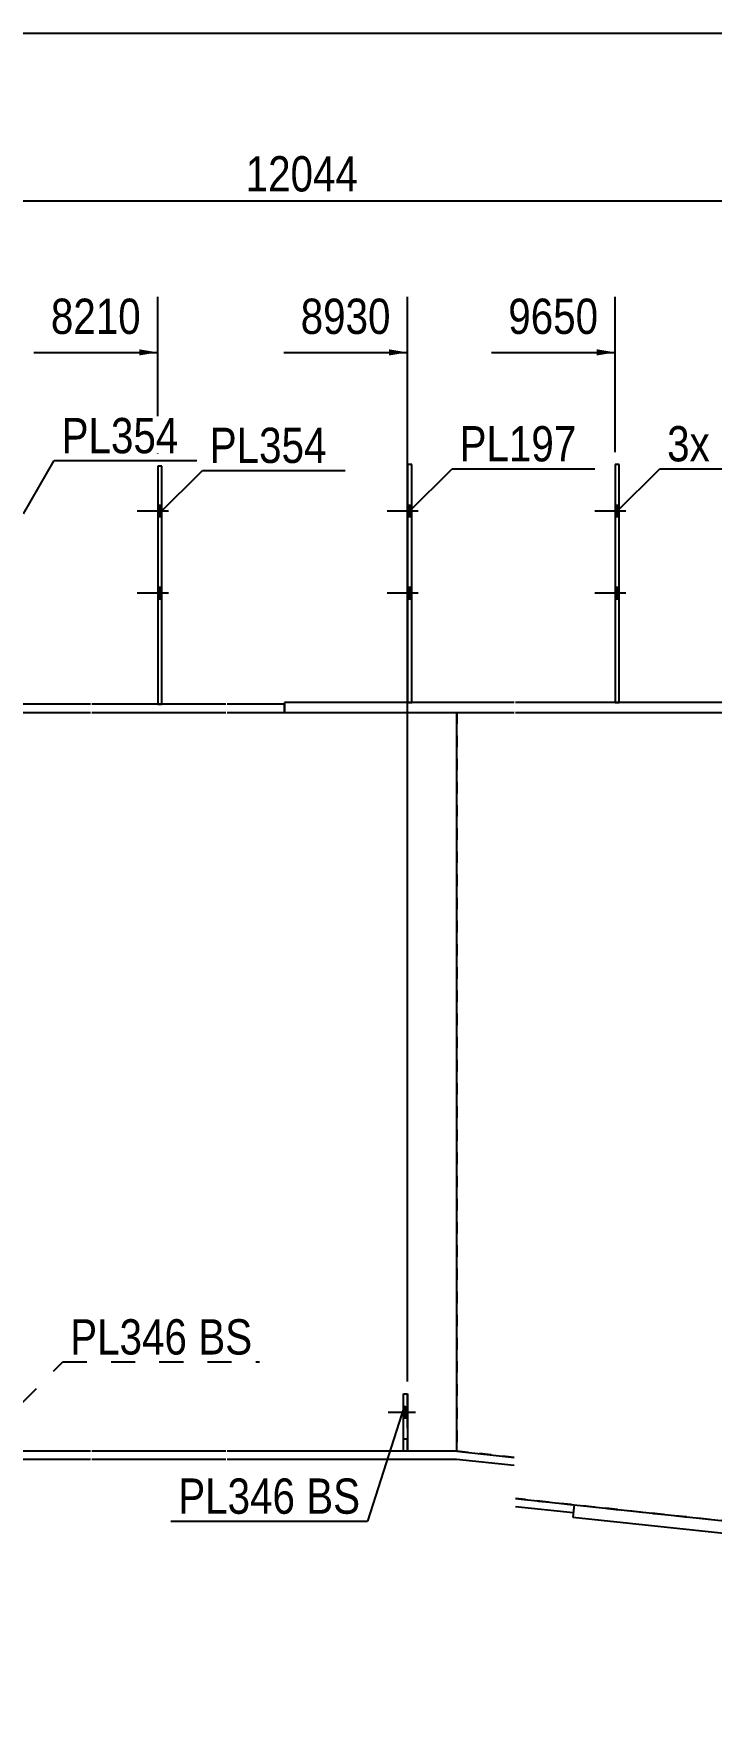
# Model space of a CAD drawing. Header units: millimetres. Extents: x -19 to 383, y -192 to 85.
# Drawn here: x 160.5 to 215.6, y -51 to 85.1 of the extents above; entities that cross this region are included whole.
import ezdxf

# ---------------------------------------------------------------- set-up
doc = ezdxf.new("R2010")
doc.units = ezdxf.units.MM
doc.linetypes.add('DXK_LINE_DOT1', pattern=[1.8814, 0.9407, -0.9407])
doc.linetypes.add('DXK_LINE_DOT2', pattern=[3.9198, 1.9599, -1.9599])
doc.styles.add('Arial Narrow', font='ARIALN.TTF', dxfattribs={"height": 0.2})

# ---------------------------------------------------------------- blocks, each defined once
blk = doc.blocks.new('Unknown-623477751-13654')
at = {"color": 5, "linetype": 'Continuous'}
blk.add_line((383.08, 85.13), (-16.92, 85.13), dxfattribs=at)
blk = doc.blocks.new('Part-623477751-7480 - 7455')
at = {"color": 2, "linetype": 'Continuous'}
blk.add_line((117.67, -30), (117.67, 30), dxfattribs=at)
at = {"color": 7, "linetype": 'DXK_LINE_DOT1'}
for p, q in [((117.67, 30), (143, 30)), ((143.1, 30), (154, 30)), ((154.1, 30), (165.17, 30)), ((165.27, 30), (176.17, 30)), ((176.27, 30), (194.93, 30)), ((194.93, 30), (194.93, -30)), ((143, -30), (117.67, -30)), ((154, -30), (143.1, -30)), ((165.17, -30), (154.1, -30)), ((176.17, -30), (165.27, -30)), ((194.93, -30), (176.27, -30))]:
    blk.add_line(p, q, dxfattribs=at)
blk = doc.blocks.new('Part-623477751-7475 - 7455')
at = {"color": 2, "linetype": 'Continuous'}
for p, q in [((131.67, 30.67), (131.67, 30)), ((143, 30.67), (131.67, 30.67)), ((131.67, 30), (143, 30)), ((154, 30.67), (143.1, 30.67)), ((143.1, 30), (154, 30)), ((165.17, 30.67), (154.1, 30.67)), ((154.1, 30), (165.17, 30)), ((176.17, 30.67), (165.27, 30.67)), ((165.27, 30), (176.17, 30)), ((180.93, 30.67), (176.27, 30.67)), ((176.27, 30), (180.93, 30))]:
    blk.add_line(p, q, dxfattribs=at)
at = {"color": 7, "linetype": 'DXK_LINE_DOT1'}
blk.add_line((180.93, 30), (180.93, 30.67), dxfattribs=at)
blk = doc.blocks.new('Part-623477751-7477 - 7455')
at = {"color": 2, "linetype": 'Continuous'}
for p, q in [((180.93, 30.8), (180.93, 30)), ((199.6, 30.8), (180.93, 30.8)), ((180.93, 30), (199.6, 30)), ((363.14, 30.8), (199.7, 30.8)), ((199.7, 30), (363.14, 30))]:
    blk.add_line(p, q, dxfattribs=at)
blk = doc.blocks.new('Part-623477751-7481 - 7455')
at = {"color": 2, "linetype": 'Continuous'}
blk.add_line((194.93, -30), (194.93, 30), dxfattribs=at)
at = {"color": 7, "linetype": 'DXK_LINE_DOT1'}
for p, q in [((194.93, 30), (199.6, 30)), ((199.7, 30), (363.14, 30)), ((199.6, -30.5), (194.93, -30)), ((194.93, -30), (199.6, -30.5)), ((350.16, -49.98), (199.7, -33.85)), ((199.7, -33.85), (350.42, -49.99))]:
    blk.add_line(p, q, dxfattribs=at)
blk = doc.blocks.new('Part-623477751-7547 - 7455')
at = {"color": 7, "linetype": 'DXK_LINE_DOT1'}
for p, q in [((190.6, -30), (190.6, -25.33)), ((190.6, -25.33), (190.93, -25.33)), ((190.93, -30), (190.93, -25.33)), ((190.6, -29), (190.93, -29))]:
    blk.add_line(p, q, dxfattribs=at)
blk = doc.blocks.new('Part-623477751-7550 - 7455')
at = {"color": 2, "linetype": 'Continuous'}
for p, q in [((190.6, -30), (190.6, -25.33)), ((190.6, -25.33), (190.93, -25.33)), ((190.93, -25.33), (190.93, -30))]:
    blk.add_line(p, q, dxfattribs=at)
blk = doc.blocks.new('Part-623477751-7486 - 7455')
at = {"color": 2, "linetype": 'Continuous'}
for p, q in [((143, -30), (138.33, -30)), ((138.33, -30), (138.33, -30.67)), ((143, -30.67), (138.33, -30.67)), ((154, -30), (143.1, -30)), ((154, -30.67), (143.1, -30.67)), ((165.17, -30), (154.1, -30)), ((165.17, -30.67), (154.1, -30.67)), ((176.17, -30), (165.27, -30)), ((176.17, -30.67), (165.27, -30.67)), ((194.93, -30), (176.27, -30)), ((194.9, -30.67), (176.27, -30.67)), ((199.6, -31.17), (194.9, -30.67)), ((194.93, -30), (199.6, -30.5)), ((199.7, -33.85), (204.47, -34.36)), ((204.4, -35.02), (199.7, -34.52))]:
    blk.add_line(p, q, dxfattribs=at)
at = {"color": 7, "linetype": 'DXK_LINE_DOT1'}
blk.add_line((204.47, -34.36), (204.4, -35.02), dxfattribs=at)
blk = doc.blocks.new('Part-623477751-7489 - 7455')
at = {"color": 2, "linetype": 'Continuous'}
for p, q in [((204.47, -34.36), (204.37, -35.35)), ((204.37, -35.35), (350.05, -50.98)), ((204.47, -34.36), (350.16, -49.98)), ((350.16, -49.98), (350.05, -50.98))]:
    blk.add_line(p, q, dxfattribs=at)
blk = doc.blocks.new('Bolt-623477751-7573 - 7455')
at = {"linetype": 'Continuous'}
for points in [[(191.27, 45.87), (191.27, 46.8), (190.93, 46.8), (190.93, 45.87)], [(191.27, 45.87), (191.27, 46.8), (190.93, 46.8), (190.93, 45.87)], [(191.27, 39.2), (191.27, 40.13), (190.93, 40.13), (190.93, 39.2)], [(191.27, 39.2), (191.27, 40.13), (190.93, 40.13), (190.93, 39.2)]]:
    blk.add_hatch(color=3, dxfattribs=at).paths.add_polyline_path(points)
at = {"color": 3, "linetype": 'Continuous'}
for p, q in [((191.8, 46.33), (189.27, 46.33)), ((191.8, 46.33), (189.27, 46.33)), ((191.27, 46.8), (190.93, 46.8)), ((191.27, 46.8), (190.93, 46.8)), ((191.27, 45.87), (190.93, 45.87)), ((191.27, 45.87), (190.93, 45.87)), ((191.8, 39.67), (189.27, 39.67)), ((191.8, 39.67), (189.27, 39.67)), ((191.27, 40.13), (190.93, 40.13)), ((191.27, 40.13), (190.93, 40.13)), ((191.27, 39.2), (190.93, 39.2)), ((191.27, 39.2), (190.93, 39.2))]:
    blk.add_line(p, q, dxfattribs=at)
blk = doc.blocks.new('Part-623477751-7511 - 7455')
at = {"color": 2, "linetype": 'Continuous'}
for p, q in [((191.27, 50.13), (190.93, 50.13)), ((190.93, 50.13), (190.93, 30.8)), ((191.27, 30.8), (191.27, 50.13))]:
    blk.add_line(p, q, dxfattribs=at)
at = {"color": 7, "linetype": 'DXK_LINE_DOT1'}
blk.add_line((190.93, 30.8), (191.27, 30.8), dxfattribs=at)
blk = doc.blocks.new('Bolt-623477751-7576 - 7455')
at = {"linetype": 'Continuous'}
for points in [[(208.14, 45.87), (208.14, 46.8), (207.81, 46.8), (207.81, 45.87)], [(208.14, 45.87), (208.14, 46.8), (207.81, 46.8), (207.81, 45.87)], [(208.14, 39.2), (208.14, 40.13), (207.81, 40.13), (207.81, 39.2)], [(208.14, 39.2), (208.14, 40.13), (207.81, 40.13), (207.81, 39.2)]]:
    blk.add_hatch(color=3, dxfattribs=at).paths.add_polyline_path(points)
at = {"color": 3, "linetype": 'Continuous'}
for p, q in [((208.67, 46.33), (206.14, 46.33)), ((208.67, 46.33), (206.14, 46.33)), ((208.14, 46.8), (207.81, 46.8)), ((208.14, 46.8), (207.81, 46.8)), ((208.14, 45.87), (207.81, 45.87)), ((208.14, 45.87), (207.81, 45.87)), ((208.67, 39.67), (206.14, 39.67)), ((208.67, 39.67), (206.14, 39.67)), ((208.14, 40.13), (207.81, 40.13)), ((208.14, 40.13), (207.81, 40.13)), ((208.14, 39.2), (207.81, 39.2)), ((208.14, 39.2), (207.81, 39.2))]:
    blk.add_line(p, q, dxfattribs=at)
blk = doc.blocks.new('Bolt-623477751-7577 - 7455')
at = {"linetype": 'Continuous'}
for points in [[(170.97, 45.87), (170.97, 46.8), (170.63, 46.8), (170.63, 45.87)], [(170.97, 45.87), (170.97, 46.8), (170.63, 46.8), (170.63, 45.87)], [(170.97, 39.2), (170.97, 40.13), (170.63, 40.13), (170.63, 39.2)], [(170.97, 39.2), (170.97, 40.13), (170.63, 40.13), (170.63, 39.2)]]:
    blk.add_hatch(color=3, dxfattribs=at).paths.add_polyline_path(points)
at = {"color": 3, "linetype": 'Continuous'}
for p, q in [((171.5, 46.33), (168.97, 46.33)), ((171.5, 46.33), (168.97, 46.33)), ((170.97, 46.8), (170.63, 46.8)), ((170.97, 46.8), (170.63, 46.8)), ((170.97, 45.87), (170.63, 45.87)), ((170.97, 45.87), (170.63, 45.87)), ((171.5, 39.67), (168.97, 39.67)), ((171.5, 39.67), (168.97, 39.67)), ((170.97, 40.13), (170.63, 40.13)), ((170.97, 40.13), (170.63, 40.13)), ((170.97, 39.2), (170.63, 39.2)), ((170.97, 39.2), (170.63, 39.2))]:
    blk.add_line(p, q, dxfattribs=at)
blk = doc.blocks.new('Part-623477751-7514 - 7455')
at = {"color": 2, "linetype": 'Continuous'}
for p, q in [((208.14, 50.13), (207.81, 50.13)), ((207.81, 50.13), (207.81, 30.8)), ((208.14, 30.8), (208.14, 50.13))]:
    blk.add_line(p, q, dxfattribs=at)
at = {"color": 7, "linetype": 'DXK_LINE_DOT1'}
blk.add_line((207.81, 30.8), (208.14, 30.8), dxfattribs=at)
blk = doc.blocks.new('Part-623477751-7515 - 7455')
at = {"color": 2, "linetype": 'Continuous'}
for p, q in [((170.97, 50), (170.63, 50)), ((170.63, 50), (170.63, 30.67)), ((170.97, 30.67), (170.97, 50))]:
    blk.add_line(p, q, dxfattribs=at)
at = {"color": 7, "linetype": 'DXK_LINE_DOT1'}
blk.add_line((170.63, 30.67), (170.97, 30.67), dxfattribs=at)
blk = doc.blocks.new('Bolt-623477751-7609 - 7455')
at = {"color": 3, "linetype": 'DXK_LINE_DOT2'}
for p, q in [((191.57, -26.87), (189.37, -26.87)), ((190.93, -26.4), (190.6, -26.4)), ((190.93, -27.33), (190.6, -27.33))]:
    blk.add_line(p, q, dxfattribs=at)
blk = doc.blocks.new('Bolt-623477751-7612 - 7455')
at = {"linetype": 'Continuous'}
blk.add_hatch(color=3, dxfattribs=at).paths.add_polyline_path([(190.93, -27.33), (190.93, -26.4), (190.6, -26.4), (190.6, -27.33)])
at = {"color": 3, "linetype": 'Continuous'}
for p, q in [((191.57, -26.87), (189.37, -26.87)), ((190.93, -26.4), (190.6, -26.4)), ((190.93, -27.33), (190.6, -27.33))]:
    blk.add_line(p, q, dxfattribs=at)
blk = doc.blocks.new('StraightDimension-623477751-13848 - 7455')
at = {"color": 7, "linetype": 'Continuous'}
blk.add_line((-1.33, 71.55), (366.04, 71.55), dxfattribs=at)
at = {"color": 0}
blk.add_wipeout([(187.53, 71.7), (187.53, 75.9), (177.18, 75.9), (177.18, 71.7)], dxfattribs=at)
at = {"color": 3, "style": 'Arial Narrow'}
blk.add_text('12044', height=2.863, dxfattribs=at).set_placement((177.78, 72.3))
blk = doc.blocks.new('StraightDimension-623477751-21216 - 7455')
at = {"linetype": 'Continuous'}
blk.add_hatch(color=7, dxfattribs=at).paths.add_polyline_path([(169.13, 59.48), (170.63, 59.23), (169.13, 58.98)])
at = {"color": 7, "linetype": 'Continuous'}
for p, q in [((170.63, 51), (170.63, 63.73)), ((160.57, 59.23), (170.63, 59.23))]:
    blk.add_line(p, q, dxfattribs=at)
at = {"color": 0}
blk.add_wipeout([(169.86, 60.13), (169.86, 64.33), (161.35, 64.33), (161.35, 60.13)], dxfattribs=at)
at = {"color": 3, "style": 'Arial Narrow'}
blk.add_text('8210', height=2.863, dxfattribs=at).set_placement((161.95, 60.73))
blk = doc.blocks.new('StraightDimension-623477751-21214 - 7455')
at = {"linetype": 'Continuous'}
blk.add_hatch(color=7, dxfattribs=at).paths.add_polyline_path([(206.31, 59.48), (207.81, 59.23), (206.31, 58.98)])
at = {"color": 7, "linetype": 'Continuous'}
for p, q in [((207.81, 51.13), (207.81, 63.73)), ((197.75, 59.23), (207.81, 59.23))]:
    blk.add_line(p, q, dxfattribs=at)
at = {"color": 0}
blk.add_wipeout([(207.03, 60.13), (207.03, 64.33), (198.52, 64.33), (198.52, 60.13)], dxfattribs=at)
at = {"color": 3, "style": 'Arial Narrow'}
blk.add_text('9650', height=2.863, dxfattribs=at).set_placement((199.12, 60.73))
blk = doc.blocks.new('StraightDimension-623477751-21215 - 7455')
at = {"linetype": 'Continuous'}
blk.add_hatch(color=7, dxfattribs=at).paths.add_polyline_path([(189.43, 59.48), (190.93, 59.23), (189.43, 58.98)])
at = {"color": 7, "linetype": 'Continuous'}
for p, q in [((190.93, -24.33), (190.93, 63.73)), ((180.87, 59.23), (190.93, 59.23))]:
    blk.add_line(p, q, dxfattribs=at)
at = {"color": 0}
blk.add_wipeout([(190.16, 60.13), (190.16, 64.33), (181.65, 64.33), (181.65, 60.13)], dxfattribs=at)
at = {"color": 3, "style": 'Arial Narrow'}
blk.add_text('8930', height=2.863, dxfattribs=at).set_placement((182.25, 60.73))
blk = doc.blocks.new('MarkSet-623477751-19561 - 7455')
at = {"color": 0}
for points in [[(215.5, 50.38), (215.5, 53.38), (212.03, 53.38), (212.03, 50.38)], [(225.9, 50.38), (225.9, 53.38), (216.4, 53.38), (216.4, 50.38)]]:
    blk.add_wipeout(points, dxfattribs=at)
for points in [[(215.5, 50.38), (215.5, 53.38), (212.03, 53.38), (212.03, 50.38)], [(225.9, 50.38), (225.9, 53.38), (216.4, 53.38), (216.4, 50.38)]]:
    blk.add_wipeout(points, dxfattribs=at)
at = {"color": 7, "linetype": 'Continuous'}
for p, q in [((207.89, 46.25), (211.43, 49.78)), ((211.43, 49.78), (227.4, 49.78))]:
    blk.add_line(p, q, dxfattribs=at)
at = {"color": 3, "style": 'Arial Narrow'}
for s, p in [('3x', (212.03, 50.38)), ('PL197', (216.4, 50.38))]:
    blk.add_text(s, height=2.863, dxfattribs=at).set_placement(p)
blk = doc.blocks.new('Mark-623477751-19633 - 7455')
at = {"color": 0}
blk.add_wipeout([(204.66, 50.38), (204.66, 53.38), (195.16, 53.38), (195.16, 50.38)], dxfattribs=at)
blk.add_wipeout([(204.66, 50.38), (204.66, 53.38), (195.16, 53.38), (195.16, 50.38)], dxfattribs=at)
at = {"color": 7, "linetype": 'Continuous'}
for p, q in [((191.02, 46.25), (194.56, 49.78)), ((194.56, 49.78), (206.16, 49.78))]:
    blk.add_line(p, q, dxfattribs=at)
at = {"color": 3, "style": 'Arial Narrow'}
blk.add_text('PL197', height=2.863, dxfattribs=at).set_placement((195.16, 50.38))
blk = doc.blocks.new('Mark-623477751-19636 - 7455')
at = {"color": 0}
blk.add_wipeout([(184.36, 50.25), (184.36, 53.25), (174.86, 53.25), (174.86, 50.25)], dxfattribs=at)
blk.add_wipeout([(184.36, 50.25), (184.36, 53.25), (174.86, 53.25), (174.86, 50.25)], dxfattribs=at)
at = {"color": 7, "linetype": 'Continuous'}
for p, q in [((170.72, 46.11), (174.26, 49.65)), ((174.26, 49.65), (185.86, 49.65))]:
    blk.add_line(p, q, dxfattribs=at)
at = {"color": 3, "style": 'Arial Narrow'}
blk.add_text('PL354', height=2.863, dxfattribs=at).set_placement((174.86, 50.25))
blk = doc.blocks.new('Mark-623477751-19651 - 7455')
at = {"color": 0}
blk.add_wipeout([(172.32, 51.04), (172.32, 54.04), (162.82, 54.04), (162.82, 51.04)], dxfattribs=at)
blk.add_wipeout([(172.32, 51.04), (172.32, 54.04), (162.82, 54.04), (162.82, 51.04)], dxfattribs=at)
at = {"color": 7, "linetype": 'Continuous'}
for p, q in [((159.72, 46.11), (162.22, 50.44)), ((162.22, 50.44), (173.82, 50.44))]:
    blk.add_line(p, q, dxfattribs=at)
at = {"color": 3, "style": 'Arial Narrow'}
blk.add_text('PL354', height=2.863, dxfattribs=at).set_placement((162.82, 51.04))
blk = doc.blocks.new('MarkSet-623477751-19782 - 7455')
at = {"color": 0}
for points in [[(173.03, -22.15), (173.03, -19.15), (163.52, -19.15), (163.52, -22.15)], [(178.31, -22.15), (178.31, -19.15), (173.93, -19.15), (173.93, -22.15)]]:
    blk.add_wipeout(points, dxfattribs=at)
for points in [[(173.03, -22.15), (173.03, -19.15), (163.52, -19.15), (163.52, -22.15)], [(178.31, -22.15), (178.31, -19.15), (173.93, -19.15), (173.93, -22.15)]]:
    blk.add_wipeout(points, dxfattribs=at)
at = {"color": 7, "linetype": 'DXK_LINE_DOT2'}
for p, q in [((159.39, -26.29), (162.92, -22.75)), ((162.92, -22.75), (178.91, -22.75))]:
    blk.add_line(p, q, dxfattribs=at)
at = {"color": 3, "style": 'Arial Narrow'}
for s, p in [('PL346', (163.52, -22.15)), ('BS', (173.93, -22.15))]:
    blk.add_text(s, height=2.863, dxfattribs=at).set_placement(p)
blk = doc.blocks.new('MarkSet-623477751-19788 - 7455')
at = {"color": 0}
for points in [[(181.8, -35.08), (181.8, -32.08), (172.3, -32.08), (172.3, -35.08)], [(187.09, -35.08), (187.09, -32.08), (182.7, -32.08), (182.7, -35.08)]]:
    blk.add_wipeout(points, dxfattribs=at)
for points in [[(181.8, -35.08), (181.8, -32.08), (172.3, -32.08), (172.3, -35.08)], [(187.09, -35.08), (187.09, -32.08), (182.7, -32.08), (182.7, -35.08)]]:
    blk.add_wipeout(points, dxfattribs=at)
at = {"color": 7, "linetype": 'Continuous'}
for p in [(190.69, -26.29), (171.7, -35.68)]:
    blk.add_line(p, (187.69, -35.68), dxfattribs=at)
at = {"color": 3, "style": 'Arial Narrow'}
for s, p in [('PL346', (172.3, -35.08)), ('BS', (182.7, -35.08))]:
    blk.add_text(s, height=2.863, dxfattribs=at).set_placement(p)

msp = doc.modelspace()

# ---------------------------------------------------------------- block references
for name in ['Unknown-623477751-13654', 'Part-623477751-7515 - 7455', 'Part-623477751-7511 - 7455', 'Part-623477751-7514 - 7455', 'Bolt-623477751-7577 - 7455', 'Bolt-623477751-7573 - 7455', 'Bolt-623477751-7576 - 7455', 'Part-623477751-7480 - 7455', 'Part-623477751-7475 - 7455', 'Part-623477751-7477 - 7455', 'Part-623477751-7481 - 7455', 'Part-623477751-7547 - 7455', 'Part-623477751-7550 - 7455', 'Bolt-623477751-7609 - 7455', 'Bolt-623477751-7612 - 7455', 'Part-623477751-7486 - 7455', 'Part-623477751-7489 - 7455']:
    msp.add_blockref(name, (0, 0))

# ---------------------------------------------------------------- next in the draw order: block references
for name in ['StraightDimension-623477751-13848 - 7455', 'MarkSet-623477751-19782 - 7455']:
    msp.add_blockref(name, (0, 0))

# ---------------------------------------------------------------- next in the draw order: block references
for name in ['StraightDimension-623477751-21216 - 7455', 'StraightDimension-623477751-21215 - 7455', 'StraightDimension-623477751-21214 - 7455', 'MarkSet-623477751-19788 - 7455']:
    msp.add_blockref(name, (0, 0))

# ---------------------------------------------------------------- next in the draw order: block references
for name in ['Mark-623477751-19636 - 7455', 'Mark-623477751-19633 - 7455', 'MarkSet-623477751-19561 - 7455']:
    msp.add_blockref(name, (0, 0))

# ---------------------------------------------------------------- next in the draw order: block references
msp.add_blockref('Mark-623477751-19651 - 7455', (0, 0))

doc.saveas('drawing.dxf')
